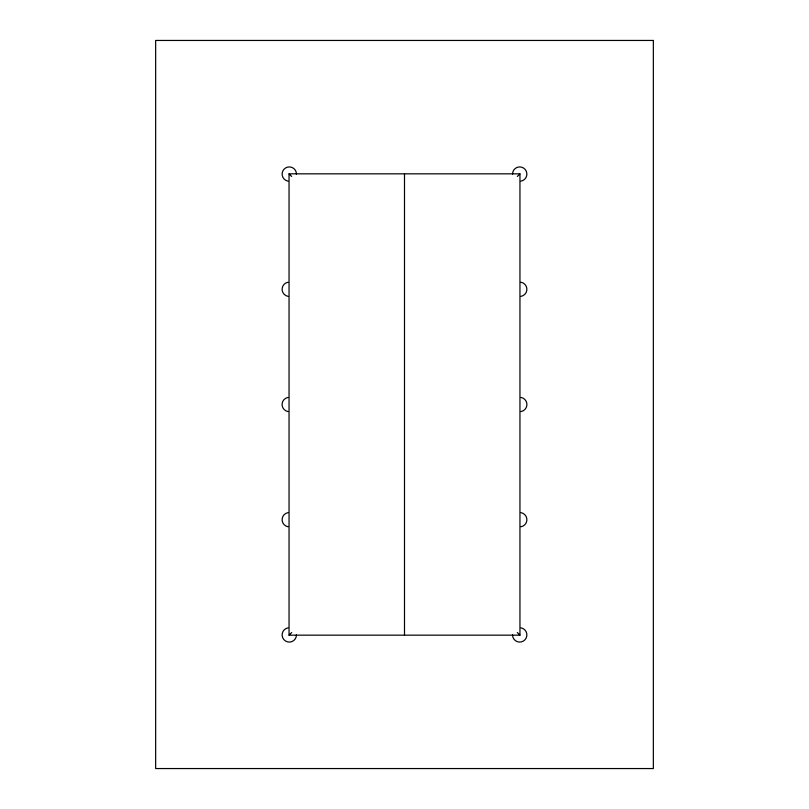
<?xml version="1.0" encoding="UTF-8"?>
<svg xmlns="http://www.w3.org/2000/svg" width="809" height="809" viewBox="0 0 809 809"><rect width="100%" height="100%" fill="white"/><g stroke="black" fill="none" stroke-linecap="round" stroke-linejoin="round"><path stroke-width="1.21" d="M517.325 176.473L519.954 173.834L289.046 173.834L289.046 635.166L519.954 635.166L519.954 173.834M289.046 635.166L291.675 632.527M289.046 173.834L291.675 176.473M517.325 632.527L519.954 635.166M404.5 173.834L404.5 635.166M288.044 181.155A7.17 7.17 0 0 1 282.169 173.257A7.17 7.17 0 0 1 289.713 166.927A7.17 7.17 0 0 1 296.468 174.087M288.044 296.357A7.17 7.17 0 0 1 288.044 282.23M288.044 411.569A7.17 7.17 0 0 1 288.044 397.431M288.044 526.77A7.17 7.17 0 0 1 288.044 512.643M296.468 634.913A7.17 7.17 0 0 1 289.713 642.073A7.17 7.17 0 0 1 282.169 635.743A7.17 7.17 0 0 1 288.044 627.845M512.532 174.087A7.17 7.17 0 0 1 519.287 166.927A7.17 7.17 0 0 1 526.831 173.257A7.17 7.17 0 0 1 520.956 181.155M520.956 282.23A7.17 7.17 0 0 1 520.956 296.357M520.956 397.431A7.17 7.17 0 0 1 520.956 411.569M520.956 512.643A7.17 7.17 0 0 1 520.956 526.77M520.956 627.845A7.17 7.17 0 0 1 526.831 635.743A7.17 7.17 0 0 1 519.287 642.073A7.17 7.17 0 0 1 512.532 634.913M653.348 40.45L155.652 40.45L155.652 768.55L653.348 768.55L653.348 40.45"/></g></svg>
